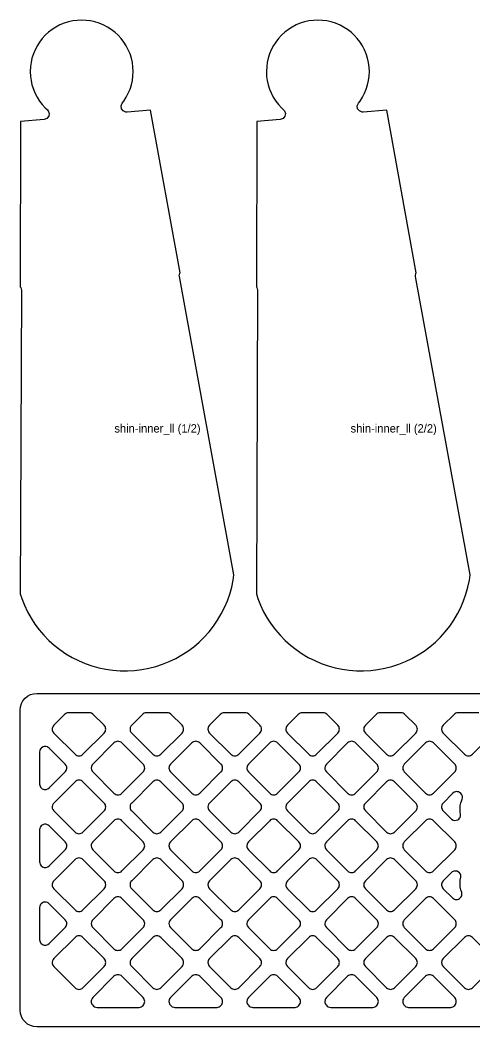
# Model space of a CAD drawing. Header units: millimetres. Extents: x 6 to 405, y 6 to 378.
# Drawn here: x 6 to 169.4, y 6 to 368.2 of the extents above; entities that cross this region are included whole.
import ezdxf

# ---------------------------------------------------------------- set-up
doc = ezdxf.new("R2010")
doc.units = ezdxf.units.MM
doc.layers.add('CUT', color=1, linetype='Continuous')
doc.layers.add('NOTE', color=3, linetype='Continuous')

msp = doc.modelspace()

# ---------------------------------------------------------------- linework, layer by layer
at = {"layer": 'CUT'}
for points in [[(26.5, 368.17), (24.9, 367.96), (23.33, 367.61), (21.79, 367.13), (20.3, 366.51), (18.87, 365.76), (17.51, 364.9), (16.23, 363.92), (15.04, 362.82), (13.95, 361.63), (12.96, 360.35), (12.2, 359.15), (11.35, 357.56), (10.74, 356.07), (10.25, 354.53), (9.9, 352.96), (9.72, 351.62), (9.62, 349.74), (9.71, 347.95), (9.9, 346.53), (10.25, 344.96), (10.74, 343.42), (11.28, 342.1), (12.1, 340.5), (12.97, 339.13), (13.95, 337.85), (15.04, 336.66), (15.79, 335.98), (16.08, 335.65), (16.43, 334.68), (16.25, 333.66), (15.59, 332.87), (14.61, 332.51), (6.13, 331.76), (6, 272.24), (6.2, 272.04), (6.46, 271.03), (6, 161.76), (6.55, 160.08), (7.52, 157.68), (8.63, 155.35), (9.9, 153.1), (11.31, 150.93), (12.87, 148.86), (14.55, 146.9), (16.36, 145.05), (18.28, 143.33), (20.31, 141.73), (22.45, 140.27), (24.67, 138.96), (26.98, 137.79), (29.36, 136.77), (31.79, 135.92), (34.28, 135.22), (36.81, 134.69), (39.37, 134.32), (41.95, 134.13), (44.53, 134.1), (47.11, 134.24), (49.68, 134.55), (52.22, 135.03), (54.73, 135.67), (57.18, 136.47), (59.58, 137.44), (61.91, 138.56), (64.16, 139.82), (66.33, 141.24), (68.4, 142.79), (70.36, 144.47), (72.2, 146.28), (73.93, 148.2), (75.53, 150.24), (76.98, 152.37), (78.3, 154.59), (79.47, 156.9), (80.48, 159.28), (81.34, 161.72), (82.04, 164.21), (82.57, 166.74), (82.84, 168.66), (63.24, 276), (63.21, 276.19), (63.39, 277.21), (63.47, 277.31), (52.9, 335.9), (44.44, 335.15), (44, 335.16), (43.04, 335.55), (42.41, 336.37), (42.28, 337.4), (42.67, 338.36), (43.27, 339.14), (44.14, 340.5), (44.88, 341.93), (45.5, 343.42), (45.99, 344.96), (46.34, 346.54), (46.55, 348.14), (46.62, 349.75), (46.55, 351.36), (46.33, 352.96), (45.99, 354.54), (45.5, 356.07), (44.88, 357.57), (44.14, 359), (43.27, 360.36), (42.29, 361.64), (41.2, 362.83), (40.18, 363.76), (38.73, 364.9), (37.37, 365.77), (36.1, 366.43), (34.44, 367.13), (32.9, 367.61), (31.33, 367.96), (29.73, 368.17), (28.12, 368.24), (26.5, 368.17)], [(111.4, 368.17), (109.8, 367.96), (108.23, 367.61), (106.69, 367.13), (105.2, 366.51), (103.77, 365.76), (102.41, 364.9), (101.13, 363.92), (99.94, 362.82), (98.85, 361.63), (97.86, 360.35), (97.1, 359.15), (96.25, 357.56), (95.64, 356.07), (95.15, 354.53), (94.8, 352.96), (94.62, 351.62), (94.52, 349.74), (94.61, 347.95), (94.8, 346.53), (95.15, 344.96), (95.64, 343.42), (96.18, 342.1), (97, 340.5), (97.87, 339.13), (98.85, 337.85), (99.94, 336.66), (100.69, 335.98), (100.98, 335.65), (101.33, 334.68), (101.15, 333.66), (100.49, 332.87), (99.51, 332.51), (91.03, 331.76), (90.9, 272.24), (91.1, 272.04), (91.36, 271.03), (90.9, 161.76), (91.45, 160.08), (92.42, 157.68), (93.53, 155.35), (94.8, 153.1), (96.21, 150.93), (97.77, 148.86), (99.45, 146.9), (101.26, 145.05), (103.18, 143.33), (105.21, 141.73), (107.35, 140.27), (109.57, 138.96), (111.88, 137.79), (114.26, 136.77), (116.69, 135.92), (119.18, 135.22), (121.71, 134.69), (124.27, 134.32), (126.85, 134.13), (129.43, 134.1), (132.01, 134.24), (134.58, 134.55), (137.12, 135.03), (139.63, 135.67), (142.08, 136.47), (144.48, 137.44), (146.81, 138.56), (149.06, 139.82), (151.23, 141.24), (153.3, 142.79), (155.26, 144.47), (157.1, 146.28), (158.83, 148.2), (160.43, 150.24), (161.88, 152.37), (163.2, 154.59), (164.37, 156.9), (165.38, 159.28), (166.24, 161.72), (166.94, 164.21), (167.47, 166.74), (167.74, 168.66), (148.14, 276), (148.11, 276.19), (148.29, 277.21), (148.37, 277.31), (137.8, 335.9), (129.34, 335.15), (128.9, 335.16), (127.94, 335.55), (127.31, 336.37), (127.18, 337.4), (127.57, 338.36), (128.17, 339.14), (129.04, 340.5), (129.78, 341.93), (130.4, 343.42), (130.89, 344.96), (131.24, 346.54), (131.45, 348.14), (131.52, 349.75), (131.45, 351.36), (131.23, 352.96), (130.89, 354.54), (130.4, 356.07), (129.78, 357.57), (129.04, 359), (128.17, 360.36), (127.19, 361.64), (126.1, 362.83), (125.08, 363.76), (123.63, 364.9), (122.27, 365.77), (121, 366.43), (119.34, 367.13), (117.8, 367.61), (116.23, 367.96), (114.63, 368.17), (113.02, 368.24), (111.4, 368.17)], [(17.59, 113.72), (17.51, 113.33), (17.54, 112.75), (17.74, 112.19), (18.09, 111.72), (25.72, 104.09), (26.03, 103.84), (26.37, 103.65), (26.75, 103.54), (27.14, 103.5), (27.53, 103.54), (27.9, 103.65), (28.25, 103.84), (28.55, 104.09), (36.19, 111.72), (36.44, 112.03), (36.62, 112.37), (36.73, 112.75), (36.77, 113.14), (36.73, 113.53), (36.62, 113.9), (36.44, 114.25), (36.19, 114.55), (32.18, 118.55), (31.67, 118.85), (31.3, 118.96), (30.91, 119), (23.36, 119), (22.97, 118.96), (22.6, 118.85), (22.25, 118.66), (21.95, 118.41), (18.09, 114.55), (17.84, 114.25), (17.59, 113.72)], [(45.59, 113.72), (45.5, 113.14), (45.59, 112.56), (45.84, 112.03), (46.09, 111.72), (53.72, 104.09), (54.03, 103.84), (54.37, 103.65), (54.75, 103.54), (55.14, 103.5), (55.53, 103.54), (55.9, 103.65), (56.25, 103.84), (56.55, 104.09), (64.19, 111.72), (64.44, 112.03), (64.62, 112.37), (64.73, 112.75), (64.77, 113.14), (64.73, 113.53), (64.62, 113.9), (64.44, 114.25), (64.19, 114.55), (60.18, 118.55), (59.67, 118.85), (59.3, 118.96), (58.91, 119), (51.36, 119), (50.97, 118.96), (50.6, 118.85), (50.25, 118.66), (49.95, 118.41), (46.09, 114.55), (45.84, 114.25), (45.59, 113.72)], [(73.59, 113.72), (73.5, 113.14), (73.54, 112.75), (73.74, 112.19), (74.09, 111.72), (81.72, 104.09), (82.03, 103.84), (82.37, 103.65), (82.75, 103.54), (83.14, 103.5), (83.53, 103.54), (83.9, 103.65), (84.25, 103.84), (84.55, 104.09), (92.19, 111.72), (92.44, 112.03), (92.62, 112.37), (92.73, 112.75), (92.77, 113.14), (92.73, 113.53), (92.62, 113.9), (92.44, 114.25), (92.19, 114.55), (88.18, 118.55), (87.67, 118.85), (87.3, 118.96), (86.91, 119), (79.36, 119), (78.97, 118.96), (78.6, 118.85), (78.25, 118.66), (77.95, 118.41), (74.09, 114.55), (73.74, 114.08), (73.59, 113.72)], [(101.59, 113.72), (101.5, 113.14), (101.54, 112.75), (101.74, 112.19), (102.09, 111.72), (109.72, 104.09), (110.03, 103.84), (110.37, 103.65), (110.75, 103.54), (111.14, 103.5), (111.53, 103.54), (111.9, 103.65), (112.25, 103.84), (112.55, 104.09), (120.19, 111.72), (120.44, 112.03), (120.62, 112.37), (120.73, 112.75), (120.77, 113.14), (120.73, 113.53), (120.62, 113.9), (120.44, 114.25), (120.19, 114.55), (116.18, 118.55), (115.67, 118.85), (115.3, 118.96), (114.91, 119), (107.36, 119), (106.97, 118.96), (106.6, 118.85), (106.25, 118.66), (105.95, 118.41), (102.09, 114.55), (101.74, 114.08), (101.59, 113.72)], [(129.59, 113.72), (129.5, 113.14), (129.59, 112.56), (129.74, 112.19), (130.09, 111.72), (137.72, 104.09), (138.03, 103.84), (138.37, 103.65), (138.75, 103.54), (139.14, 103.5), (139.53, 103.54), (139.9, 103.65), (140.25, 103.84), (140.55, 104.09), (148.19, 111.72), (148.44, 112.03), (148.62, 112.37), (148.73, 112.75), (148.77, 113.14), (148.73, 113.53), (148.62, 113.9), (148.32, 114.41), (144.32, 118.41), (144.02, 118.66), (143.67, 118.85), (143.3, 118.96), (142.91, 119), (135.36, 119), (134.97, 118.96), (134.6, 118.85), (134.25, 118.66), (133.95, 118.41), (130.09, 114.55), (129.74, 114.08), (129.59, 113.72)], [(31.59, 99.72), (31.5, 99.14), (31.59, 98.56), (31.84, 98.03), (32.09, 97.72), (39.72, 90.09), (40.03, 89.84), (40.37, 89.65), (40.75, 89.54), (41.14, 89.5), (41.53, 89.54), (41.9, 89.65), (42.25, 89.84), (42.55, 90.09), (50.19, 97.72), (50.44, 98.03), (50.62, 98.37), (50.73, 98.75), (50.77, 99.14), (50.73, 99.53), (50.62, 99.9), (50.44, 100.25), (50.19, 100.55), (42.55, 108.19), (42.25, 108.44), (41.9, 108.62), (41.53, 108.73), (41.14, 108.77), (40.75, 108.73), (40.37, 108.62), (40.03, 108.44), (39.72, 108.19), (32.09, 100.55), (31.84, 100.25), (31.59, 99.72)], [(59.59, 99.72), (59.5, 99.14), (59.54, 98.75), (59.74, 98.19), (60.09, 97.72), (67.72, 90.09), (68.03, 89.84), (68.37, 89.65), (68.75, 89.54), (69.14, 89.5), (69.53, 89.54), (69.9, 89.65), (70.25, 89.84), (70.55, 90.09), (78.19, 97.72), (78.44, 98.03), (78.62, 98.37), (78.73, 98.75), (78.77, 99.14), (78.73, 99.53), (78.62, 99.9), (78.44, 100.25), (78.19, 100.55), (70.55, 108.19), (70.25, 108.44), (69.9, 108.62), (69.53, 108.73), (69.14, 108.77), (68.75, 108.73), (68.37, 108.62), (68.03, 108.44), (67.72, 108.19), (60.09, 100.55), (59.74, 100.08), (59.59, 99.72)], [(87.59, 99.72), (87.5, 99.14), (87.54, 98.75), (87.74, 98.19), (88.09, 97.72), (95.72, 90.09), (96.03, 89.84), (96.37, 89.65), (96.75, 89.54), (97.14, 89.5), (97.53, 89.54), (97.9, 89.65), (98.25, 89.84), (98.55, 90.09), (106.19, 97.72), (106.44, 98.03), (106.62, 98.37), (106.73, 98.75), (106.77, 99.14), (106.73, 99.53), (106.62, 99.9), (106.44, 100.25), (106.19, 100.55), (98.55, 108.19), (98.25, 108.44), (97.9, 108.62), (97.53, 108.73), (97.14, 108.77), (96.75, 108.73), (96.37, 108.62), (96.03, 108.44), (95.72, 108.19), (88.09, 100.55), (87.74, 100.08), (87.59, 99.72)], [(115.59, 99.72), (115.5, 99.14), (115.54, 98.75), (115.74, 98.19), (116.09, 97.72), (123.72, 90.09), (124.03, 89.84), (124.37, 89.65), (124.75, 89.54), (125.14, 89.5), (125.53, 89.54), (125.9, 89.65), (126.25, 89.84), (126.55, 90.09), (134.19, 97.72), (134.44, 98.03), (134.62, 98.37), (134.73, 98.75), (134.77, 99.14), (134.73, 99.53), (134.62, 99.9), (134.44, 100.25), (134.19, 100.55), (126.55, 108.19), (126.25, 108.44), (125.9, 108.62), (125.53, 108.73), (125.14, 108.77), (124.75, 108.73), (124.37, 108.62), (124.03, 108.44), (123.72, 108.19), (116.09, 100.55), (115.74, 100.08), (115.59, 99.72)], [(143.56, 99.62), (143.5, 99.14), (143.59, 98.56), (143.74, 98.19), (144.09, 97.72), (151.72, 90.09), (152.03, 89.84), (152.37, 89.65), (152.75, 89.54), (153.14, 89.5), (153.53, 89.54), (153.9, 89.65), (154.25, 89.84), (154.55, 90.09), (162.19, 97.72), (162.44, 98.03), (162.62, 98.37), (162.73, 98.75), (162.77, 99.14), (162.73, 99.53), (162.62, 99.9), (162.44, 100.25), (162.19, 100.55), (154.55, 108.19), (154.25, 108.44), (153.9, 108.62), (153.53, 108.73), (153.14, 108.77), (152.75, 108.73), (152.37, 108.62), (152.03, 108.44), (151.72, 108.19), (144.09, 100.55), (143.74, 100.08), (143.56, 99.62)], [(13.06, 105.39), (13, 104.91), (13, 93.36), (13.04, 92.97), (13.15, 92.6), (13.34, 92.25), (13.59, 91.95), (13.89, 91.7), (14.23, 91.52), (14.61, 91.4), (15, 91.36), (15.39, 91.4), (15.94, 91.6), (16.41, 91.95), (22.32, 97.87), (22.54, 98.19), (22.69, 98.56), (22.76, 98.94), (22.73, 99.53), (22.54, 100.08), (22.19, 100.55), (16.41, 106.32), (16.11, 106.57), (15.77, 106.76), (15.2, 106.9), (14.61, 106.87), (14.23, 106.76), (13.73, 106.45), (13.45, 106.18), (13.24, 105.85), (13.06, 105.39)], [(17.59, 85.72), (17.51, 85.33), (17.54, 84.75), (17.74, 84.19), (18.09, 83.72), (25.72, 76.09), (26.03, 75.84), (26.37, 75.65), (26.75, 75.54), (27.14, 75.5), (27.53, 75.54), (27.9, 75.65), (28.25, 75.84), (28.55, 76.09), (36.19, 83.72), (36.44, 84.03), (36.62, 84.37), (36.73, 84.75), (36.77, 85.14), (36.73, 85.53), (36.62, 85.9), (36.44, 86.25), (36.19, 86.55), (28.55, 94.19), (28.25, 94.44), (27.9, 94.62), (27.53, 94.73), (27.14, 94.77), (26.75, 94.73), (26.37, 94.62), (26.03, 94.44), (25.72, 94.19), (18.09, 86.55), (17.84, 86.25), (17.59, 85.72)], [(45.59, 85.72), (45.5, 85.14), (45.59, 84.56), (45.84, 84.03), (46.09, 83.72), (53.72, 76.09), (54.03, 75.84), (54.37, 75.65), (54.75, 75.54), (55.14, 75.5), (55.53, 75.54), (55.9, 75.65), (56.25, 75.84), (56.55, 76.09), (64.19, 83.72), (64.44, 84.03), (64.62, 84.37), (64.73, 84.75), (64.77, 85.14), (64.73, 85.53), (64.62, 85.9), (64.44, 86.25), (64.19, 86.55), (56.55, 94.19), (56.25, 94.44), (55.9, 94.62), (55.53, 94.73), (55.14, 94.77), (54.75, 94.73), (54.37, 94.62), (54.03, 94.44), (53.72, 94.19), (46.09, 86.55), (45.84, 86.25), (45.59, 85.72)], [(73.56, 85.62), (73.5, 85.14), (73.59, 84.56), (73.74, 84.19), (74.09, 83.72), (81.72, 76.09), (82.03, 75.84), (82.37, 75.65), (82.75, 75.54), (83.14, 75.5), (83.53, 75.54), (83.9, 75.65), (84.25, 75.84), (84.55, 76.09), (92.19, 83.72), (92.44, 84.03), (92.62, 84.37), (92.73, 84.75), (92.77, 85.14), (92.73, 85.53), (92.62, 85.9), (92.44, 86.25), (92.19, 86.55), (84.55, 94.19), (84.25, 94.44), (83.9, 94.62), (83.53, 94.73), (83.14, 94.77), (82.75, 94.73), (82.37, 94.62), (82.03, 94.44), (81.72, 94.19), (74.09, 86.55), (73.74, 86.08), (73.56, 85.62)], [(101.59, 85.72), (101.5, 85.14), (101.54, 84.75), (101.74, 84.19), (102.09, 83.72), (109.72, 76.09), (110.03, 75.84), (110.37, 75.65), (110.75, 75.54), (111.14, 75.5), (111.53, 75.54), (111.9, 75.65), (112.25, 75.84), (112.55, 76.09), (120.19, 83.72), (120.44, 84.03), (120.62, 84.37), (120.73, 84.75), (120.77, 85.14), (120.73, 85.53), (120.62, 85.9), (120.44, 86.25), (120.19, 86.55), (112.55, 94.19), (112.25, 94.44), (111.9, 94.62), (111.53, 94.73), (111.14, 94.77), (110.75, 94.73), (110.37, 94.62), (110.03, 94.44), (109.72, 94.19), (102.09, 86.55), (101.74, 86.08), (101.59, 85.72)], [(129.59, 85.72), (129.5, 85.14), (129.59, 84.56), (129.74, 84.19), (130.09, 83.72), (137.72, 76.09), (138.03, 75.84), (138.37, 75.65), (138.75, 75.54), (139.14, 75.5), (139.53, 75.54), (139.9, 75.65), (140.25, 75.84), (140.55, 76.09), (148.19, 83.72), (148.44, 84.03), (148.62, 84.37), (148.73, 84.75), (148.77, 85.14), (148.73, 85.53), (148.62, 85.9), (148.44, 86.25), (148.19, 86.55), (140.55, 94.19), (140.25, 94.44), (139.9, 94.62), (139.53, 94.73), (139.14, 94.77), (138.75, 94.73), (138.37, 94.62), (138.03, 94.44), (137.72, 94.19), (130.09, 86.55), (129.74, 86.08), (129.59, 85.72)], [(157.59, 85.72), (157.51, 85.33), (157.51, 84.94), (157.65, 84.37), (157.84, 84.03), (158.09, 83.72), (161.09, 80.73), (161.6, 80.43), (162.18, 80.29), (162.77, 80.32), (163.33, 80.53), (163.66, 80.76), (163.93, 81.04), (164.14, 81.38), (164.33, 81.94), (164.34, 82.54), (164.22, 83.27), (164.16, 83.9), (164.16, 84.97), (164.22, 85.6), (164.43, 86.66), (164.61, 87.26), (164.89, 87.99), (164.98, 88.38), (164.97, 88.97), (164.78, 89.54), (164.57, 89.87), (164.29, 90.16), (163.97, 90.38), (163.6, 90.54), (163.21, 90.62), (162.82, 90.63), (162.43, 90.55), (162.06, 90.4), (161.58, 90.05), (158.09, 86.55), (157.74, 86.08), (157.59, 85.72)], [(31.56, 71.62), (31.5, 71.14), (31.59, 70.56), (31.84, 70.03), (32.09, 69.72), (39.72, 62.09), (40.03, 61.84), (40.37, 61.65), (40.75, 61.54), (41.14, 61.5), (41.53, 61.54), (41.9, 61.65), (42.25, 61.84), (42.55, 62.09), (50.19, 69.72), (50.44, 70.03), (50.62, 70.37), (50.73, 70.75), (50.77, 71.14), (50.73, 71.53), (50.62, 71.9), (50.44, 72.25), (50.19, 72.55), (42.55, 80.19), (42.25, 80.44), (41.9, 80.62), (41.53, 80.73), (41.14, 80.77), (40.75, 80.73), (40.37, 80.62), (40.03, 80.44), (39.72, 80.19), (32.09, 72.55), (31.74, 72.08), (31.56, 71.62)], [(59.59, 71.72), (59.5, 71.14), (59.54, 70.75), (59.74, 70.19), (60.09, 69.72), (67.72, 62.09), (68.03, 61.84), (68.37, 61.65), (68.75, 61.54), (69.14, 61.5), (69.53, 61.54), (69.9, 61.65), (70.25, 61.84), (70.55, 62.09), (78.19, 69.72), (78.44, 70.03), (78.62, 70.37), (78.73, 70.75), (78.77, 71.14), (78.73, 71.53), (78.62, 71.9), (78.44, 72.25), (78.19, 72.55), (70.55, 80.19), (70.25, 80.44), (69.9, 80.62), (69.53, 80.73), (69.14, 80.77), (68.75, 80.73), (68.37, 80.62), (68.03, 80.44), (67.72, 80.19), (60.09, 72.55), (59.74, 72.08), (59.59, 71.72)], [(87.59, 71.72), (87.5, 71.14), (87.54, 70.75), (87.74, 70.19), (88.09, 69.72), (95.72, 62.09), (96.03, 61.84), (96.37, 61.65), (96.75, 61.54), (97.14, 61.5), (97.53, 61.54), (97.9, 61.65), (98.25, 61.84), (98.55, 62.09), (106.19, 69.72), (106.44, 70.03), (106.62, 70.37), (106.73, 70.75), (106.77, 71.14), (106.73, 71.53), (106.62, 71.9), (106.44, 72.25), (106.19, 72.55), (98.55, 80.19), (98.25, 80.44), (97.9, 80.62), (97.53, 80.73), (97.14, 80.77), (96.75, 80.73), (96.37, 80.62), (96.03, 80.44), (95.72, 80.19), (88.09, 72.55), (87.74, 72.08), (87.59, 71.72)], [(115.56, 71.62), (115.5, 71.14), (115.59, 70.56), (115.74, 70.19), (116.09, 69.72), (123.72, 62.09), (124.03, 61.84), (124.37, 61.65), (124.75, 61.54), (125.14, 61.5), (125.53, 61.54), (125.9, 61.65), (126.25, 61.84), (126.55, 62.09), (134.19, 69.72), (134.44, 70.03), (134.62, 70.37), (134.73, 70.75), (134.77, 71.14), (134.73, 71.53), (134.62, 71.9), (134.44, 72.25), (134.19, 72.55), (126.55, 80.19), (126.25, 80.44), (125.9, 80.62), (125.53, 80.73), (125.14, 80.77), (124.75, 80.73), (124.37, 80.62), (124.03, 80.44), (123.72, 80.19), (116.09, 72.55), (115.74, 72.08), (115.56, 71.62)], [(143.59, 71.72), (143.5, 71.14), (143.59, 70.56), (143.74, 70.19), (144.09, 69.72), (151.72, 62.09), (152.03, 61.84), (152.37, 61.65), (152.75, 61.54), (153.14, 61.5), (153.53, 61.54), (153.9, 61.65), (154.25, 61.84), (154.55, 62.09), (162.19, 69.72), (162.44, 70.03), (162.62, 70.37), (162.73, 70.75), (162.77, 71.14), (162.73, 71.53), (162.62, 71.9), (162.44, 72.25), (162.19, 72.55), (154.55, 80.19), (154.25, 80.44), (153.9, 80.62), (153.53, 80.73), (153.14, 80.77), (152.75, 80.73), (152.37, 80.62), (152.03, 80.44), (151.72, 80.19), (144.09, 72.55), (143.74, 72.08), (143.59, 71.72)], [(13.09, 77.49), (13, 76.91), (13, 65.36), (13.04, 64.97), (13.15, 64.6), (13.34, 64.25), (13.59, 63.95), (13.89, 63.7), (14.23, 63.52), (14.61, 63.4), (15, 63.36), (15.39, 63.4), (15.94, 63.6), (16.41, 63.95), (22.32, 69.87), (22.54, 70.19), (22.69, 70.56), (22.76, 70.94), (22.73, 71.53), (22.54, 72.08), (22.19, 72.55), (16.41, 78.32), (16.11, 78.57), (15.58, 78.82), (15.2, 78.9), (14.8, 78.9), (14.42, 78.82), (13.89, 78.57), (13.59, 78.32), (13.34, 78.02), (13.09, 77.49)], [(17.59, 57.72), (17.51, 57.33), (17.54, 56.75), (17.74, 56.19), (18.09, 55.72), (25.72, 48.09), (26.03, 47.84), (26.37, 47.65), (26.75, 47.54), (27.14, 47.5), (27.53, 47.54), (27.9, 47.65), (28.25, 47.84), (28.55, 48.09), (36.19, 55.72), (36.44, 56.03), (36.62, 56.37), (36.73, 56.75), (36.77, 57.14), (36.73, 57.53), (36.62, 57.9), (36.44, 58.25), (36.19, 58.55), (28.55, 66.19), (28.25, 66.44), (27.9, 66.62), (27.53, 66.73), (27.14, 66.77), (26.75, 66.73), (26.37, 66.62), (26.03, 66.44), (25.72, 66.19), (18.09, 58.55), (17.84, 58.25), (17.59, 57.72)], [(45.59, 57.72), (45.5, 57.14), (45.59, 56.56), (45.84, 56.03), (46.09, 55.72), (53.72, 48.09), (54.03, 47.84), (54.37, 47.65), (54.75, 47.54), (55.14, 47.5), (55.53, 47.54), (55.9, 47.65), (56.25, 47.84), (56.55, 48.09), (64.19, 55.72), (64.44, 56.03), (64.62, 56.37), (64.73, 56.75), (64.77, 57.14), (64.73, 57.53), (64.62, 57.9), (64.44, 58.25), (64.19, 58.55), (56.55, 66.19), (56.25, 66.44), (55.9, 66.62), (55.53, 66.73), (55.14, 66.77), (54.75, 66.73), (54.37, 66.62), (54.03, 66.44), (53.72, 66.19), (46.09, 58.55), (45.84, 58.25), (45.59, 57.72)], [(73.59, 57.72), (73.5, 57.14), (73.54, 56.75), (73.74, 56.19), (74.09, 55.72), (81.72, 48.09), (82.03, 47.84), (82.37, 47.65), (82.75, 47.54), (83.14, 47.5), (83.53, 47.54), (83.9, 47.65), (84.25, 47.84), (84.55, 48.09), (92.19, 55.72), (92.44, 56.03), (92.62, 56.37), (92.73, 56.75), (92.77, 57.14), (92.73, 57.53), (92.62, 57.9), (92.44, 58.25), (92.19, 58.55), (84.55, 66.19), (84.25, 66.44), (83.9, 66.62), (83.53, 66.73), (83.14, 66.77), (82.75, 66.73), (82.37, 66.62), (82.03, 66.44), (81.72, 66.19), (74.09, 58.55), (73.74, 58.08), (73.59, 57.72)], [(101.59, 57.72), (101.5, 57.14), (101.54, 56.75), (101.74, 56.19), (102.09, 55.72), (109.72, 48.09), (110.03, 47.84), (110.37, 47.65), (110.75, 47.54), (111.14, 47.5), (111.53, 47.54), (111.9, 47.65), (112.25, 47.84), (112.55, 48.09), (120.19, 55.72), (120.44, 56.03), (120.62, 56.37), (120.73, 56.75), (120.77, 57.14), (120.73, 57.53), (120.62, 57.9), (120.44, 58.25), (120.19, 58.55), (112.55, 66.19), (112.25, 66.44), (111.9, 66.62), (111.53, 66.73), (111.14, 66.77), (110.75, 66.73), (110.37, 66.62), (110.03, 66.44), (109.72, 66.19), (102.09, 58.55), (101.74, 58.08), (101.59, 57.72)], [(129.59, 57.72), (129.5, 57.14), (129.59, 56.56), (129.74, 56.19), (130.09, 55.72), (137.72, 48.09), (138.03, 47.84), (138.37, 47.65), (138.75, 47.54), (139.14, 47.5), (139.53, 47.54), (139.9, 47.65), (140.25, 47.84), (140.55, 48.09), (148.19, 55.72), (148.44, 56.03), (148.62, 56.37), (148.73, 56.75), (148.77, 57.14), (148.73, 57.53), (148.62, 57.9), (148.44, 58.25), (148.19, 58.55), (140.55, 66.19), (140.25, 66.44), (139.9, 66.62), (139.53, 66.73), (139.14, 66.77), (138.75, 66.73), (138.37, 66.62), (138.03, 66.44), (137.72, 66.19), (130.09, 58.55), (129.74, 58.08), (129.59, 57.72)], [(157.59, 57.72), (157.51, 57.33), (157.51, 56.94), (157.65, 56.37), (157.84, 56.03), (158.09, 55.72), (161.41, 52.4), (161.71, 52.16), (162.05, 51.97), (162.42, 51.86), (162.8, 51.82), (163.19, 51.85), (163.56, 51.96), (163.9, 52.14), (164.21, 52.38), (164.46, 52.67), (164.72, 53.19), (164.82, 53.76), (164.75, 54.34), (164.44, 55.28), (164.31, 55.84), (164.22, 56.4), (164.16, 57.03), (164.16, 58.17), (164.22, 58.73), (164.42, 59.82), (164.44, 60.22), (164.37, 60.61), (164.23, 60.98), (163.88, 61.46), (163.58, 61.72), (163.05, 61.98), (162.46, 62.08), (161.87, 61.99), (161.33, 61.74), (161.03, 61.49), (158.09, 58.55), (157.74, 58.08), (157.59, 57.72)], [(13.09, 49.49), (13, 48.91), (13, 37.36), (13.04, 36.97), (13.15, 36.6), (13.34, 36.25), (13.59, 35.95), (13.89, 35.7), (14.23, 35.52), (14.61, 35.4), (15, 35.36), (15.39, 35.4), (15.94, 35.6), (16.41, 35.95), (22.32, 41.87), (22.54, 42.19), (22.69, 42.56), (22.76, 42.94), (22.73, 43.53), (22.54, 44.08), (22.19, 44.55), (16.41, 50.32), (16.11, 50.57), (15.77, 50.76), (15.39, 50.87), (14.8, 50.9), (14.42, 50.82), (14.06, 50.67), (13.59, 50.32), (13.34, 50.02), (13.09, 49.49)], [(31.59, 43.72), (31.5, 43.14), (31.59, 42.56), (31.84, 42.03), (32.09, 41.72), (39.72, 34.09), (40.03, 33.84), (40.37, 33.65), (40.75, 33.54), (41.14, 33.5), (41.53, 33.54), (41.9, 33.65), (42.25, 33.84), (42.55, 34.09), (50.19, 41.72), (50.44, 42.03), (50.62, 42.37), (50.73, 42.75), (50.77, 43.14), (50.73, 43.53), (50.62, 43.9), (50.44, 44.25), (50.19, 44.55), (42.55, 52.19), (42.25, 52.44), (41.9, 52.62), (41.53, 52.73), (41.14, 52.77), (40.75, 52.73), (40.37, 52.62), (40.03, 52.44), (39.72, 52.19), (32.09, 44.55), (31.84, 44.25), (31.59, 43.72)], [(59.59, 43.72), (59.5, 43.14), (59.54, 42.75), (59.74, 42.19), (60.09, 41.72), (67.72, 34.09), (68.03, 33.84), (68.37, 33.65), (68.75, 33.54), (69.14, 33.5), (69.53, 33.54), (69.9, 33.65), (70.25, 33.84), (70.55, 34.09), (78.19, 41.72), (78.44, 42.03), (78.62, 42.37), (78.73, 42.75), (78.77, 43.14), (78.73, 43.53), (78.62, 43.9), (78.44, 44.25), (78.19, 44.55), (70.55, 52.19), (70.25, 52.44), (69.9, 52.62), (69.53, 52.73), (69.14, 52.77), (68.75, 52.73), (68.37, 52.62), (68.03, 52.44), (67.72, 52.19), (60.09, 44.55), (59.74, 44.08), (59.59, 43.72)], [(87.59, 43.72), (87.5, 43.14), (87.54, 42.75), (87.74, 42.19), (88.09, 41.72), (95.72, 34.09), (96.03, 33.84), (96.37, 33.65), (96.75, 33.54), (97.14, 33.5), (97.53, 33.54), (97.9, 33.65), (98.25, 33.84), (98.55, 34.09), (106.19, 41.72), (106.44, 42.03), (106.62, 42.37), (106.73, 42.75), (106.77, 43.14), (106.73, 43.53), (106.62, 43.9), (106.44, 44.25), (106.19, 44.55), (98.55, 52.19), (98.25, 52.44), (97.9, 52.62), (97.53, 52.73), (97.14, 52.77), (96.75, 52.73), (96.37, 52.62), (96.03, 52.44), (95.72, 52.19), (88.09, 44.55), (87.74, 44.08), (87.59, 43.72)], [(115.59, 43.72), (115.5, 43.14), (115.54, 42.75), (115.74, 42.19), (116.09, 41.72), (123.72, 34.09), (124.03, 33.84), (124.37, 33.65), (124.75, 33.54), (125.14, 33.5), (125.53, 33.54), (125.9, 33.65), (126.25, 33.84), (126.55, 34.09), (134.19, 41.72), (134.44, 42.03), (134.62, 42.37), (134.73, 42.75), (134.77, 43.14), (134.73, 43.53), (134.62, 43.9), (134.44, 44.25), (134.19, 44.55), (126.55, 52.19), (126.25, 52.44), (125.9, 52.62), (125.53, 52.73), (125.14, 52.77), (124.75, 52.73), (124.37, 52.62), (124.03, 52.44), (123.72, 52.19), (116.09, 44.55), (115.74, 44.08), (115.59, 43.72)], [(143.59, 43.72), (143.5, 43.14), (143.59, 42.56), (143.74, 42.19), (144.09, 41.72), (151.72, 34.09), (152.03, 33.84), (152.37, 33.65), (152.75, 33.54), (153.14, 33.5), (153.53, 33.54), (153.9, 33.65), (154.25, 33.84), (154.55, 34.09), (162.19, 41.72), (162.44, 42.03), (162.62, 42.37), (162.73, 42.75), (162.77, 43.14), (162.73, 43.53), (162.62, 43.9), (162.44, 44.25), (162.19, 44.55), (154.55, 52.19), (154.25, 52.44), (153.9, 52.62), (153.53, 52.73), (153.14, 52.77), (152.75, 52.73), (152.37, 52.62), (152.03, 52.44), (151.72, 52.19), (144.09, 44.55), (143.74, 44.08), (143.59, 43.72)], [(17.59, 29.72), (17.51, 29.33), (17.54, 28.75), (17.74, 28.19), (18.09, 27.72), (25.72, 20.09), (26.03, 19.84), (26.37, 19.65), (26.75, 19.54), (27.14, 19.5), (27.53, 19.54), (27.9, 19.65), (28.25, 19.84), (28.55, 20.09), (36.19, 27.72), (36.44, 28.03), (36.62, 28.37), (36.73, 28.75), (36.77, 29.14), (36.73, 29.53), (36.62, 29.9), (36.44, 30.25), (36.19, 30.55), (28.55, 38.19), (28.25, 38.44), (27.9, 38.62), (27.53, 38.73), (27.14, 38.77), (26.75, 38.73), (26.37, 38.62), (26.03, 38.44), (25.72, 38.19), (18.09, 30.55), (17.84, 30.25), (17.59, 29.72)], [(45.56, 29.62), (45.5, 29.14), (45.59, 28.56), (45.84, 28.03), (46.09, 27.72), (53.72, 20.09), (54.03, 19.84), (54.37, 19.65), (54.75, 19.54), (55.14, 19.5), (55.53, 19.54), (55.9, 19.65), (56.25, 19.84), (56.55, 20.09), (64.19, 27.72), (64.44, 28.03), (64.62, 28.37), (64.73, 28.75), (64.77, 29.14), (64.73, 29.53), (64.62, 29.9), (64.44, 30.25), (64.19, 30.55), (56.55, 38.19), (56.25, 38.44), (55.9, 38.62), (55.53, 38.73), (55.14, 38.77), (54.75, 38.73), (54.37, 38.62), (54.03, 38.44), (53.72, 38.19), (46.09, 30.55), (45.74, 30.08), (45.56, 29.62)], [(73.59, 29.72), (73.5, 29.14), (73.54, 28.75), (73.74, 28.19), (74.09, 27.72), (81.72, 20.09), (82.03, 19.84), (82.37, 19.65), (82.75, 19.54), (83.14, 19.5), (83.53, 19.54), (83.9, 19.65), (84.25, 19.84), (84.55, 20.09), (92.19, 27.72), (92.44, 28.03), (92.62, 28.37), (92.73, 28.75), (92.77, 29.14), (92.73, 29.53), (92.62, 29.9), (92.44, 30.25), (92.19, 30.55), (84.55, 38.19), (84.25, 38.44), (83.9, 38.62), (83.53, 38.73), (83.14, 38.77), (82.75, 38.73), (82.37, 38.62), (82.03, 38.44), (81.72, 38.19), (74.09, 30.55), (73.74, 30.08), (73.59, 29.72)], [(101.59, 29.72), (101.5, 29.14), (101.54, 28.75), (101.74, 28.19), (102.09, 27.72), (109.72, 20.09), (110.03, 19.84), (110.37, 19.65), (110.75, 19.54), (111.14, 19.5), (111.53, 19.54), (111.9, 19.65), (112.25, 19.84), (112.55, 20.09), (120.19, 27.72), (120.44, 28.03), (120.62, 28.37), (120.73, 28.75), (120.77, 29.14), (120.73, 29.53), (120.62, 29.9), (120.44, 30.25), (120.19, 30.55), (112.55, 38.19), (112.25, 38.44), (111.9, 38.62), (111.53, 38.73), (111.14, 38.77), (110.75, 38.73), (110.37, 38.62), (110.03, 38.44), (109.72, 38.19), (102.09, 30.55), (101.74, 30.08), (101.59, 29.72)], [(129.59, 29.72), (129.5, 29.14), (129.59, 28.56), (129.74, 28.19), (130.09, 27.72), (137.72, 20.09), (138.03, 19.84), (138.37, 19.65), (138.75, 19.54), (139.14, 19.5), (139.53, 19.54), (139.9, 19.65), (140.25, 19.84), (140.55, 20.09), (148.19, 27.72), (148.44, 28.03), (148.62, 28.37), (148.73, 28.75), (148.77, 29.14), (148.73, 29.53), (148.62, 29.9), (148.44, 30.25), (148.19, 30.55), (140.55, 38.19), (140.25, 38.44), (139.9, 38.62), (139.53, 38.73), (139.14, 38.77), (138.75, 38.73), (138.37, 38.62), (138.03, 38.44), (137.72, 38.19), (130.09, 30.55), (129.74, 30.08), (129.59, 29.72)], [(31.59, 15.72), (31.51, 15.33), (31.54, 14.75), (31.74, 14.19), (31.95, 13.87), (32.37, 13.45), (32.69, 13.24), (33.25, 13.04), (33.64, 13), (48.83, 13.01), (49.22, 13.09), (49.58, 13.24), (49.9, 13.45), (50.19, 13.72), (50.44, 14.03), (50.62, 14.37), (50.73, 14.75), (50.77, 15.14), (50.73, 15.53), (50.62, 15.9), (50.44, 16.25), (50.19, 16.55), (42.55, 24.19), (42.25, 24.44), (41.9, 24.62), (41.53, 24.73), (41.14, 24.77), (40.75, 24.73), (40.37, 24.62), (40.03, 24.44), (39.72, 24.19), (32.09, 16.55), (31.84, 16.25), (31.59, 15.72)], [(59.59, 15.72), (59.5, 15.14), (59.54, 14.75), (59.74, 14.19), (59.95, 13.87), (60.37, 13.45), (60.69, 13.24), (61.25, 13.04), (61.64, 13), (76.83, 13.01), (77.22, 13.09), (77.58, 13.24), (77.9, 13.45), (78.19, 13.72), (78.44, 14.03), (78.62, 14.37), (78.73, 14.75), (78.77, 15.14), (78.73, 15.53), (78.62, 15.9), (78.44, 16.25), (78.19, 16.55), (70.55, 24.19), (70.25, 24.44), (69.9, 24.62), (69.53, 24.73), (69.14, 24.77), (68.75, 24.73), (68.37, 24.62), (68.03, 24.44), (67.72, 24.19), (60.09, 16.55), (59.74, 16.08), (59.59, 15.72)], [(87.59, 15.72), (87.5, 15.14), (87.54, 14.75), (87.74, 14.19), (87.95, 13.87), (88.37, 13.45), (88.69, 13.24), (89.25, 13.04), (89.64, 13), (104.83, 13.01), (105.22, 13.09), (105.58, 13.24), (105.9, 13.45), (106.19, 13.72), (106.44, 14.03), (106.62, 14.37), (106.73, 14.75), (106.77, 15.14), (106.73, 15.53), (106.62, 15.9), (106.44, 16.25), (106.19, 16.55), (98.55, 24.19), (98.25, 24.44), (97.9, 24.62), (97.53, 24.73), (97.14, 24.77), (96.75, 24.73), (96.37, 24.62), (96.03, 24.44), (95.72, 24.19), (88.09, 16.55), (87.74, 16.08), (87.59, 15.72)], [(115.59, 15.72), (115.5, 15.14), (115.54, 14.75), (115.74, 14.19), (115.95, 13.87), (116.37, 13.45), (116.69, 13.24), (117.25, 13.04), (117.64, 13), (132.83, 13.01), (133.22, 13.09), (133.58, 13.24), (133.9, 13.45), (134.19, 13.72), (134.44, 14.03), (134.62, 14.37), (134.73, 14.75), (134.77, 15.14), (134.73, 15.53), (134.62, 15.9), (134.44, 16.25), (134.19, 16.55), (126.55, 24.19), (126.25, 24.44), (125.9, 24.62), (125.53, 24.73), (125.14, 24.77), (124.75, 24.73), (124.37, 24.62), (124.03, 24.44), (123.72, 24.19), (116.09, 16.55), (115.74, 16.08), (115.59, 15.72)], [(143.59, 15.72), (143.51, 15.33), (143.54, 14.75), (143.65, 14.37), (143.95, 13.87), (144.37, 13.45), (144.69, 13.24), (145.25, 13.04), (145.64, 13), (160.83, 13.01), (161.22, 13.09), (161.58, 13.24), (161.9, 13.45), (162.19, 13.72), (162.44, 14.03), (162.62, 14.37), (162.73, 14.75), (162.77, 15.14), (162.73, 15.53), (162.62, 15.9), (162.44, 16.25), (162.19, 16.55), (154.55, 24.19), (154.25, 24.44), (153.9, 24.62), (153.53, 24.73), (153.14, 24.77), (152.75, 24.73), (152.37, 24.62), (152.03, 24.44), (151.72, 24.19), (144.09, 16.55), (143.74, 16.08), (143.59, 15.72)]]:
    msp.add_lwpolyline(points, close=True, dxfattribs=at)
for points in [[(180.28, 6), (12, 6), (10.83, 6.12), (9.7, 6.46), (8.67, 7.01), (7.76, 7.76), (7.01, 8.67), (6.46, 9.7), (6.12, 10.83), (6, 12), (6, 12), (6, 120), (6.12, 121.17), (6.46, 122.3), (7.01, 123.33), (7.76, 124.24), (8.67, 124.99), (9.7, 125.54), (10.83, 125.88), (12, 126), (180.28, 126)], [(170.91, 119), (163.36, 119), (162.97, 118.96), (162.6, 118.85), (162.25, 118.66), (161.95, 118.41), (158.09, 114.55), (157.74, 114.08), (157.59, 113.72), (157.59, 113.72), (157.5, 113.14), (157.59, 112.56), (157.74, 112.19), (158.09, 111.72), (165.72, 104.09), (166.03, 103.84), (166.37, 103.65), (166.75, 103.54), (167.14, 103.5), (167.53, 103.54), (167.9, 103.65), (168.25, 103.84), (168.55, 104.09), (176.19, 111.72)], [(176.19, 30.55), (168.55, 38.19), (168.25, 38.44), (167.9, 38.62), (167.53, 38.73), (167.14, 38.77), (166.75, 38.73), (166.37, 38.62), (166.03, 38.44), (165.72, 38.19), (158.09, 30.55), (157.74, 30.08), (157.59, 29.72), (157.59, 29.72), (157.5, 29.14), (157.59, 28.56), (157.74, 28.19), (158.09, 27.72), (165.72, 20.09), (166.03, 19.84), (166.37, 19.65), (166.75, 19.54), (167.14, 19.5), (167.53, 19.54), (167.9, 19.65), (168.25, 19.84), (168.55, 20.09), (176.19, 27.72)]]:
    msp.add_lwpolyline(points, dxfattribs=at)

# ---------------------------------------------------------------- texts
at = {"layer": 'NOTE'}
for s, p in [('shin-inner_ll (1/2)', (39.87, 219.85)), ('shin-inner_ll (2/2)', (124.77, 219.85))]:
    msp.add_text(s, height=3, dxfattribs=at).set_placement(p)

doc.saveas('drawing.dxf')
